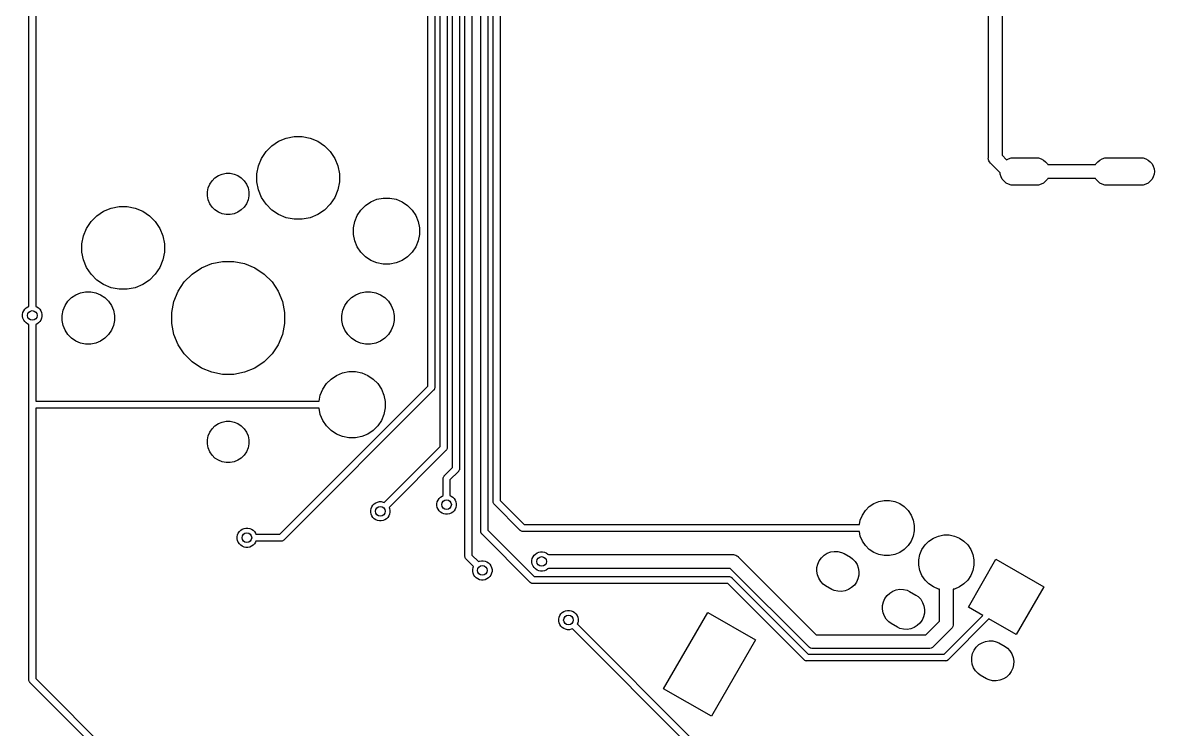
# Model space of a CAD drawing. Extents: x 70 to 347, y -163 to -55.
# Drawn here: x 306.04 to 347.12, y -139.46 to -113.82 of the extents above; entities that cross this region are included whole.
import ezdxf

# ---------------------------------------------------------------- set-up
doc = ezdxf.new("R2010")
doc.units = 0
doc.layers.add('BLACK', color=7, linetype='CONTINUOUS')

msp = doc.modelspace()

# ---------------------------------------------------------------- linework, layer by layer
at = {"layer": 'BLACK', "linetype": 'CONTINUOUS'}
for p, q in [((322.095, -133.185), (322.095, -88.036)), ((322.345, -87.9903), (322.345, -133.14)), ((322.672, -132.286), (322.672, -88.3224)), ((322.922, -88.368), (322.922, -132.241)), ((323.122, -131.204), (323.122, -88.5088)), ((323.372, -88.5544), (323.372, -131.158)), ((321.895, -89.6475), (321.895, -130.012)), ((321.645, -129.966), (321.645, -90.1853)), ((306.26, -124.12), (306.26, -108.667)), ((306.51, -108.761), (306.51, -124.12)), ((341.097, -118.725), (341.097, -108.572)), ((341.597, -108.664), (341.597, -118.633)), ((321.195, -129.203), (321.195, -109.525)), ((321.445, -109.479), (321.445, -129.248)), ((320.745, -127.018), (320.745, -110.581)), ((320.995, -110.536), (320.995, -127.064)), ((314.871, -118.5), (315.08, -118.291)), ((315.08, -118.291), (315.326, -118.127)), ((315.326, -118.127), (315.599, -118.014)), ((315.599, -118.014), (315.889, -117.956)), ((315.889, -117.956), (316.184, -117.956)), ((316.184, -117.956), (316.474, -118.014)), ((316.474, -118.014), (316.747, -118.127)), ((316.747, -118.127), (316.993, -118.291)), ((316.993, -118.291), (317.202, -118.5)), ((314.594, -119.019), (314.707, -118.746)), ((314.707, -118.746), (314.871, -118.5)), ((317.202, -118.5), (317.366, -118.746)), ((317.366, -118.746), (317.479, -119.019)), ((341.095, -118.737), (341.097, -118.725)), ((341.1, -118.786), (341.095, -118.737)), ((341.597, -118.633), (341.76, -118.796)), ((341.829, -118.759), (341.924, -118.731)), ((341.924, -118.731), (341.997, -118.723)), ((341.997, -118.723), (342.846, -118.723)), ((342.846, -118.723), (342.92, -118.731)), ((342.92, -118.731), (343.014, -118.759)), ((345.229, -118.759), (345.324, -118.731)), ((345.324, -118.731), (345.397, -118.723)), ((345.397, -118.723), (346.646, -118.723)), ((346.646, -118.723), (346.72, -118.731)), ((346.72, -118.731), (346.814, -118.759)), ((314.537, -119.308), (314.594, -119.019)), ((317.479, -119.019), (317.537, -119.308)), ((341.103, -118.796), (341.1, -118.786)), ((341.114, -118.833), (341.103, -118.796)), ((341.138, -118.876), (341.114, -118.833)), ((341.169, -118.915), (341.138, -118.876)), ((341.179, -118.922), (341.169, -118.915)), ((341.524, -119.267), (341.179, -118.922)), ((341.76, -118.796), (341.829, -118.759)), ((343.014, -118.759), (343.101, -118.806)), ((343.101, -118.806), (343.177, -118.868)), ((343.177, -118.868), (343.239, -118.944)), ((343.239, -118.944), (343.255, -118.973)), ((343.255, -118.973), (344.988, -118.973)), ((344.988, -118.973), (345.004, -118.944)), ((345.004, -118.944), (345.066, -118.868)), ((345.066, -118.868), (345.142, -118.806)), ((345.142, -118.806), (345.229, -118.759)), ((346.814, -118.759), (346.901, -118.806)), ((346.901, -118.806), (346.977, -118.868)), ((346.977, -118.868), (347.039, -118.944)), ((347.039, -118.944), (347.086, -119.031)), ((347.086, -119.031), (347.114, -119.125)), ((347.114, -119.125), (347.124, -119.223)), ((312.832, -119.681), (312.914, -119.558)), ((312.914, -119.558), (313.018, -119.454)), ((313.018, -119.454), (313.141, -119.372)), ((313.141, -119.372), (313.278, -119.315)), ((313.278, -119.315), (313.423, -119.286)), ((313.423, -119.286), (313.57, -119.286)), ((313.57, -119.286), (313.715, -119.315)), ((313.715, -119.315), (313.852, -119.372)), ((313.852, -119.372), (313.975, -119.454)), ((313.975, -119.454), (314.079, -119.558)), ((314.079, -119.558), (314.161, -119.681)), ((314.537, -119.604), (314.537, -119.308)), ((317.537, -119.308), (317.537, -119.604)), ((341.529, -119.321), (341.524, -119.267)), ((341.557, -119.416), (341.529, -119.321)), ((341.604, -119.503), (341.557, -119.416)), ((341.666, -119.579), (341.604, -119.503)), ((343.239, -119.503), (343.177, -119.579)), ((343.255, -119.473), (343.239, -119.503)), ((344.988, -119.473), (343.255, -119.473)), ((345.004, -119.503), (344.988, -119.473)), ((345.066, -119.579), (345.004, -119.503)), ((347.039, -119.503), (346.977, -119.579)), ((347.086, -119.416), (347.039, -119.503)), ((347.114, -119.321), (347.086, -119.416)), ((347.124, -119.223), (347.114, -119.321)), ((312.747, -119.962), (312.775, -119.817)), ((312.747, -120.11), (312.747, -119.962)), ((312.775, -119.817), (312.832, -119.681)), ((314.161, -119.681), (314.218, -119.817)), ((314.218, -119.817), (314.247, -119.962)), ((314.247, -119.962), (314.247, -120.11)), ((314.594, -119.894), (314.537, -119.604)), ((314.707, -120.167), (314.594, -119.894)), ((317.479, -119.894), (317.366, -120.167)), ((317.537, -119.604), (317.479, -119.894)), ((341.742, -119.641), (341.666, -119.579)), ((341.829, -119.688), (341.742, -119.641)), ((341.924, -119.716), (341.829, -119.688)), ((341.997, -119.723), (341.924, -119.716)), ((342.846, -119.723), (341.997, -119.723)), ((342.92, -119.716), (342.846, -119.723)), ((343.014, -119.688), (342.92, -119.716)), ((343.101, -119.641), (343.014, -119.688)), ((343.177, -119.579), (343.101, -119.641)), ((345.142, -119.641), (345.066, -119.579)), ((345.229, -119.688), (345.142, -119.641)), ((345.324, -119.716), (345.229, -119.688)), ((345.397, -119.723), (345.324, -119.716)), ((346.646, -119.723), (345.397, -119.723)), ((346.72, -119.716), (346.646, -119.723)), ((346.814, -119.688), (346.72, -119.716)), ((346.901, -119.641), (346.814, -119.688)), ((346.977, -119.579), (346.901, -119.641)), ((312.775, -120.255), (312.747, -120.11)), ((312.832, -120.391), (312.775, -120.255)), ((314.218, -120.255), (314.161, -120.391)), ((314.247, -120.11), (314.218, -120.255)), ((314.871, -120.412), (314.707, -120.167)), ((317.366, -120.167), (317.202, -120.412)), ((318.482, -120.454), (318.678, -120.323)), ((318.678, -120.323), (318.897, -120.232)), ((318.897, -120.232), (319.128, -120.186)), ((319.128, -120.186), (319.365, -120.186)), ((319.365, -120.186), (319.597, -120.232)), ((319.597, -120.232), (319.815, -120.323)), ((319.815, -120.323), (320.012, -120.454)), ((308.73, -120.831), (308.976, -120.667)), ((308.976, -120.667), (309.249, -120.554)), ((309.249, -120.554), (309.539, -120.496)), ((309.539, -120.496), (309.834, -120.496)), ((309.834, -120.496), (310.124, -120.554)), ((310.124, -120.554), (310.397, -120.667)), ((310.397, -120.667), (310.643, -120.831)), ((312.914, -120.514), (312.832, -120.391)), ((313.018, -120.619), (312.914, -120.514)), ((313.141, -120.701), (313.018, -120.619)), ((313.278, -120.757), (313.141, -120.701)), ((313.423, -120.786), (313.278, -120.757)), ((313.57, -120.786), (313.423, -120.786)), ((313.715, -120.757), (313.57, -120.786)), ((313.852, -120.701), (313.715, -120.757)), ((313.975, -120.619), (313.852, -120.701)), ((314.079, -120.514), (313.975, -120.619)), ((314.161, -120.391), (314.079, -120.514)), ((315.08, -120.621), (314.871, -120.412)), ((315.326, -120.785), (315.08, -120.621)), ((315.599, -120.899), (315.326, -120.785)), ((316.747, -120.785), (316.474, -120.899)), ((316.993, -120.621), (316.747, -120.785)), ((317.202, -120.412), (316.993, -120.621)), ((318.183, -120.818), (318.314, -120.621)), ((318.314, -120.621), (318.482, -120.454)), ((320.012, -120.454), (320.179, -120.621)), ((320.179, -120.621), (320.31, -120.818)), ((308.357, -121.286), (308.521, -121.04)), ((308.521, -121.04), (308.73, -120.831)), ((310.643, -120.831), (310.852, -121.04)), ((310.852, -121.04), (311.016, -121.286)), ((315.889, -120.956), (315.599, -120.899)), ((316.184, -120.956), (315.889, -120.956)), ((316.474, -120.899), (316.184, -120.956)), ((318.047, -121.268), (318.093, -121.036)), ((318.093, -121.036), (318.183, -120.818)), ((320.31, -120.818), (320.4, -121.036)), ((320.4, -121.036), (320.447, -121.268)), ((308.187, -121.848), (308.244, -121.559)), ((308.244, -121.559), (308.357, -121.286)), ((311.016, -121.286), (311.129, -121.559)), ((311.129, -121.559), (311.187, -121.848)), ((318.047, -121.504), (318.047, -121.268)), ((318.093, -121.736), (318.047, -121.504)), ((320.447, -121.504), (320.4, -121.736)), ((320.447, -121.268), (320.447, -121.504)), ((308.187, -122.144), (308.187, -121.848)), ((311.187, -121.848), (311.187, -122.144)), ((318.183, -121.955), (318.093, -121.736)), ((318.314, -122.151), (318.183, -121.955)), ((320.31, -121.955), (320.179, -122.151)), ((320.4, -121.736), (320.31, -121.955)), ((308.244, -122.434), (308.187, -122.144)), ((308.357, -122.707), (308.244, -122.434)), ((311.129, -122.434), (311.016, -122.707)), ((311.187, -122.144), (311.129, -122.434)), ((318.482, -122.318), (318.314, -122.151)), ((318.678, -122.45), (318.482, -122.318)), ((320.012, -122.318), (319.815, -122.45)), ((320.179, -122.151), (320.012, -122.318)), ((308.521, -122.952), (308.357, -122.707)), ((311.016, -122.707), (310.852, -122.952)), ((312.19, -122.944), (312.526, -122.72)), ((312.526, -122.72), (312.899, -122.565)), ((312.899, -122.565), (313.295, -122.486)), ((313.295, -122.486), (313.699, -122.486)), ((313.699, -122.486), (314.095, -122.565)), ((314.095, -122.565), (314.468, -122.72)), ((314.468, -122.72), (314.803, -122.944)), ((318.897, -122.54), (318.678, -122.45)), ((319.128, -122.586), (318.897, -122.54)), ((319.365, -122.586), (319.128, -122.586)), ((319.597, -122.54), (319.365, -122.586)), ((319.815, -122.45), (319.597, -122.54)), ((308.73, -123.161), (308.521, -122.952)), ((308.976, -123.325), (308.73, -123.161)), ((310.643, -123.161), (310.397, -123.325)), ((310.852, -122.952), (310.643, -123.161)), ((311.68, -123.565), (311.904, -123.229)), ((311.904, -123.229), (312.19, -122.944)), ((314.803, -122.944), (315.089, -123.229)), ((315.089, -123.229), (315.313, -123.565)), ((307.967, -123.694), (308.139, -123.623)), ((308.139, -123.623), (308.323, -123.586)), ((308.323, -123.586), (308.51, -123.586)), ((308.51, -123.586), (308.694, -123.623)), ((308.694, -123.623), (308.867, -123.694)), ((309.249, -123.439), (308.976, -123.325)), ((309.539, -123.496), (309.249, -123.439)), ((309.834, -123.496), (309.539, -123.496)), ((310.124, -123.439), (309.834, -123.496)), ((310.397, -123.325), (310.124, -123.439)), ((311.525, -123.938), (311.68, -123.565)), ((315.313, -123.565), (315.468, -123.938)), ((318.127, -123.694), (318.299, -123.623)), ((318.299, -123.623), (318.483, -123.586)), ((318.483, -123.586), (318.67, -123.586)), ((318.67, -123.586), (318.854, -123.623)), ((318.854, -123.623), (319.027, -123.694)), ((307.503, -124.259), (307.575, -124.086)), ((307.575, -124.086), (307.679, -123.931)), ((307.679, -123.931), (307.811, -123.798)), ((307.811, -123.798), (307.967, -123.694)), ((308.867, -123.694), (309.022, -123.798)), ((309.022, -123.798), (309.155, -123.931)), ((309.155, -123.931), (309.258, -124.086)), ((309.258, -124.086), (309.33, -124.259)), ((311.447, -124.334), (311.525, -123.938)), ((315.468, -123.938), (315.547, -124.334)), ((317.663, -124.259), (317.735, -124.086)), ((317.735, -124.086), (317.839, -123.931)), ((317.839, -123.931), (317.971, -123.798)), ((317.971, -123.798), (318.127, -123.694)), ((319.027, -123.694), (319.182, -123.798)), ((319.182, -123.798), (319.315, -123.931)), ((319.315, -123.931), (319.418, -124.086)), ((319.418, -124.086), (319.49, -124.259)), ((306.035, -124.413), (306.048, -124.345)), ((306.035, -124.482), (306.035, -124.413)), ((306.048, -124.549), (306.035, -124.482)), ((306.048, -124.345), (306.074, -124.282)), ((306.074, -124.282), (306.113, -124.224)), ((306.113, -124.224), (306.161, -124.175)), ((306.161, -124.175), (306.219, -124.137)), ((306.219, -124.137), (306.26, -124.12)), ((306.51, -124.12), (306.55, -124.137)), ((306.55, -124.137), (306.608, -124.175)), ((306.608, -124.175), (306.656, -124.224)), ((306.656, -124.224), (306.695, -124.282)), ((306.695, -124.282), (306.721, -124.345)), ((306.721, -124.345), (306.735, -124.413)), ((306.735, -124.482), (306.721, -124.549)), ((306.735, -124.413), (306.735, -124.482)), ((307.467, -124.443), (307.503, -124.259)), ((307.467, -124.63), (307.467, -124.443)), ((309.33, -124.259), (309.367, -124.443)), ((309.367, -124.443), (309.367, -124.63)), ((311.447, -124.738), (311.447, -124.334)), ((315.547, -124.334), (315.547, -124.738)), ((317.627, -124.443), (317.663, -124.259)), ((317.627, -124.63), (317.627, -124.443)), ((319.49, -124.259), (319.527, -124.443)), ((319.527, -124.443), (319.527, -124.63)), ((306.074, -124.613), (306.048, -124.549)), ((306.113, -124.67), (306.074, -124.613)), ((306.161, -124.719), (306.113, -124.67)), ((306.219, -124.757), (306.161, -124.719)), ((306.26, -124.774), (306.219, -124.757)), ((306.26, -127.675), (306.26, -124.774)), ((306.55, -124.757), (306.51, -124.774)), ((306.51, -124.774), (306.51, -127.561)), ((306.608, -124.719), (306.55, -124.757)), ((306.656, -124.67), (306.608, -124.719)), ((306.695, -124.613), (306.656, -124.67)), ((306.721, -124.549), (306.695, -124.613)), ((307.503, -124.813), (307.467, -124.63)), ((307.575, -124.986), (307.503, -124.813)), ((309.33, -124.813), (309.258, -124.986)), ((309.367, -124.63), (309.33, -124.813)), ((311.525, -125.134), (311.447, -124.738)), ((315.547, -124.738), (315.468, -125.134)), ((317.663, -124.813), (317.627, -124.63)), ((317.735, -124.986), (317.663, -124.813)), ((319.49, -124.813), (319.418, -124.986)), ((319.527, -124.63), (319.49, -124.813)), ((307.679, -125.142), (307.575, -124.986)), ((307.811, -125.274), (307.679, -125.142)), ((307.967, -125.378), (307.811, -125.274)), ((309.022, -125.274), (308.867, -125.378)), ((309.155, -125.142), (309.022, -125.274)), ((309.258, -124.986), (309.155, -125.142)), ((311.68, -125.507), (311.525, -125.134)), ((315.468, -125.134), (315.313, -125.507)), ((317.839, -125.142), (317.735, -124.986)), ((317.971, -125.274), (317.839, -125.142)), ((318.127, -125.378), (317.971, -125.274)), ((319.182, -125.274), (319.027, -125.378)), ((319.315, -125.142), (319.182, -125.274)), ((319.418, -124.986), (319.315, -125.142)), ((308.139, -125.45), (307.967, -125.378)), ((308.323, -125.486), (308.139, -125.45)), ((308.51, -125.486), (308.323, -125.486)), ((308.694, -125.45), (308.51, -125.486)), ((308.867, -125.378), (308.694, -125.45)), ((311.904, -125.843), (311.68, -125.507)), ((315.313, -125.507), (315.089, -125.843)), ((318.299, -125.45), (318.127, -125.378)), ((318.483, -125.486), (318.299, -125.45)), ((318.67, -125.486), (318.483, -125.486)), ((318.854, -125.45), (318.67, -125.486)), ((319.027, -125.378), (318.854, -125.45)), ((312.19, -126.129), (311.904, -125.843)), ((312.526, -126.353), (312.19, -126.129)), ((314.803, -126.129), (314.468, -126.353)), ((315.089, -125.843), (314.803, -126.129)), ((312.899, -126.507), (312.526, -126.353)), ((313.295, -126.586), (312.899, -126.507)), ((314.095, -126.507), (313.699, -126.586)), ((314.468, -126.353), (314.095, -126.507)), ((317.428, -126.623), (317.647, -126.532)), ((317.647, -126.532), (317.878, -126.486)), ((317.878, -126.486), (318.115, -126.486)), ((318.115, -126.486), (318.347, -126.532)), ((318.347, -126.532), (318.565, -126.623)), ((313.699, -126.586), (313.295, -126.586)), ((316.933, -127.118), (317.064, -126.921)), ((317.064, -126.921), (317.232, -126.754)), ((317.232, -126.754), (317.428, -126.623)), ((318.565, -126.623), (318.762, -126.754)), ((318.762, -126.754), (318.929, -126.921)), ((318.929, -126.921), (319.06, -127.118)), ((315.377, -132.386), (320.745, -127.018)), ((320.954, -127.163), (315.521, -132.595)), ((316.798, -127.561), (316.843, -127.336)), ((316.843, -127.336), (316.933, -127.118)), ((319.06, -127.118), (319.15, -127.336)), ((319.15, -127.336), (319.197, -127.568)), ((320.958, -127.159), (320.954, -127.163)), ((320.962, -127.154), (320.958, -127.159)), ((320.974, -127.14), (320.962, -127.154)), ((320.962, -127.154), (320.962, -127.154)), ((320.981, -127.127), (320.974, -127.14)), ((320.986, -127.118), (320.981, -127.127)), ((320.993, -127.095), (320.986, -127.118)), ((320.995, -127.076), (320.993, -127.095)), ((320.995, -127.064), (320.995, -127.07)), ((320.995, -127.07), (320.995, -127.076)), ((320.995, -127.076), (320.995, -127.076)), ((306.259, -127.681), (306.26, -127.675)), ((306.26, -127.687), (306.259, -127.681)), ((306.26, -127.675), (306.26, -127.675)), ((306.26, -127.675), (306.26, -127.675)), ((306.26, -137.665), (306.26, -127.687)), ((306.51, -127.561), (316.798, -127.561)), ((319.197, -127.568), (319.197, -127.804)), ((316.798, -127.811), (306.51, -127.811)), ((306.51, -127.811), (306.51, -137.619)), ((316.843, -128.036), (316.798, -127.811)), ((316.933, -128.255), (316.843, -128.036)), ((319.15, -128.036), (319.06, -128.255)), ((319.197, -127.804), (319.15, -128.036)), ((312.832, -128.681), (312.914, -128.558)), ((312.914, -128.558), (313.018, -128.454)), ((313.018, -128.454), (313.141, -128.372)), ((313.141, -128.372), (313.278, -128.315)), ((313.278, -128.315), (313.423, -128.286)), ((313.423, -128.286), (313.57, -128.286)), ((313.57, -128.286), (313.715, -128.315)), ((313.715, -128.315), (313.852, -128.372)), ((313.852, -128.372), (313.975, -128.454)), ((313.975, -128.454), (314.079, -128.558)), ((314.079, -128.558), (314.161, -128.681)), ((317.064, -128.451), (316.933, -128.255)), ((317.232, -128.618), (317.064, -128.451)), ((318.929, -128.451), (318.762, -128.618)), ((319.06, -128.255), (318.929, -128.451)), ((312.747, -128.962), (312.775, -128.817)), ((312.747, -129.11), (312.747, -128.962)), ((312.775, -128.817), (312.832, -128.681)), ((314.161, -128.681), (314.218, -128.817)), ((314.218, -128.817), (314.247, -128.962)), ((314.247, -128.962), (314.247, -129.11)), ((317.428, -128.75), (317.232, -128.618)), ((317.647, -128.84), (317.428, -128.75)), ((317.878, -128.886), (317.647, -128.84)), ((318.115, -128.886), (317.878, -128.886)), ((318.347, -128.84), (318.115, -128.886)), ((318.565, -128.75), (318.347, -128.84)), ((318.762, -128.618), (318.565, -128.75)), ((312.775, -129.255), (312.747, -129.11)), ((312.832, -129.391), (312.775, -129.255)), ((312.914, -129.514), (312.832, -129.391)), ((314.161, -129.391), (314.079, -129.514)), ((314.218, -129.255), (314.161, -129.391)), ((314.247, -129.11), (314.218, -129.255)), ((319.164, -131.233), (321.195, -129.203)), ((321.404, -129.347), (319.341, -131.409)), ((321.408, -129.343), (321.404, -129.347)), ((321.412, -129.338), (321.408, -129.343)), ((321.424, -129.324), (321.412, -129.338)), ((321.412, -129.338), (321.412, -129.338)), ((321.428, -129.317), (321.424, -129.324)), ((321.436, -129.302), (321.428, -129.317)), ((321.443, -129.279), (321.436, -129.302)), ((321.445, -129.261), (321.443, -129.279)), ((321.445, -129.248), (321.445, -129.254)), ((321.445, -129.254), (321.445, -129.26)), ((321.445, -129.26), (321.445, -129.261)), ((313.018, -129.619), (312.914, -129.514)), ((313.141, -129.701), (313.018, -129.619)), ((313.278, -129.757), (313.141, -129.701)), ((313.423, -129.786), (313.278, -129.757)), ((313.57, -129.786), (313.423, -129.786)), ((313.715, -129.757), (313.57, -129.786)), ((313.852, -129.701), (313.715, -129.757)), ((313.975, -129.619), (313.852, -129.701)), ((314.079, -129.514), (313.975, -129.619)), ((321.342, -130.268), (321.645, -129.966)), ((321.854, -130.111), (321.551, -130.413)), ((321.858, -130.107), (321.854, -130.111)), ((321.862, -130.102), (321.858, -130.107)), ((321.874, -130.088), (321.862, -130.102)), ((321.886, -130.066), (321.874, -130.088)), ((321.888, -130.059), (321.886, -130.066)), ((321.893, -130.043), (321.888, -130.059)), ((321.895, -130.024), (321.893, -130.043)), ((321.895, -130.012), (321.895, -130.018)), ((321.895, -130.018), (321.895, -130.024)), ((321.895, -130.024), (321.895, -130.024)), ((321.301, -130.361), (321.303, -130.337)), ((321.301, -130.367), (321.301, -130.361)), ((321.301, -130.984), (321.301, -130.367)), ((321.303, -130.337), (321.31, -130.313)), ((321.31, -130.313), (321.322, -130.291)), ((321.322, -130.291), (321.334, -130.277)), ((321.334, -130.277), (321.338, -130.272)), ((321.334, -130.277), (321.334, -130.277)), ((321.338, -130.272), (321.342, -130.268)), ((321.551, -130.413), (321.551, -130.984)), ((321.155, -131.088), (321.203, -131.039)), ((321.203, -131.039), (321.261, -131.001)), ((321.261, -131.001), (321.301, -130.984)), ((321.551, -130.984), (321.592, -131.001)), ((321.592, -131.001), (321.65, -131.039)), ((321.65, -131.039), (321.698, -131.088)), ((318.672, -131.518), (318.685, -131.45)), ((318.685, -131.45), (318.711, -131.387)), ((318.711, -131.387), (318.75, -131.329)), ((318.75, -131.329), (318.798, -131.28)), ((318.798, -131.28), (318.856, -131.242)), ((318.856, -131.242), (318.92, -131.216)), ((318.92, -131.216), (318.987, -131.202)), ((318.987, -131.202), (319.056, -131.202)), ((319.056, -131.202), (319.124, -131.216)), ((319.124, -131.216), (319.164, -131.233)), ((319.341, -131.409), (319.358, -131.45)), ((319.358, -131.45), (319.372, -131.518)), ((321.076, -131.277), (321.09, -131.209)), ((321.076, -131.346), (321.076, -131.277)), ((321.09, -131.413), (321.076, -131.346)), ((321.09, -131.209), (321.116, -131.145)), ((321.116, -131.477), (321.09, -131.413)), ((321.116, -131.145), (321.155, -131.088)), ((321.155, -131.534), (321.116, -131.477)), ((321.698, -131.088), (321.737, -131.145)), ((321.737, -131.477), (321.698, -131.534)), ((321.737, -131.145), (321.763, -131.209)), ((321.763, -131.413), (321.737, -131.477)), ((321.763, -131.209), (321.776, -131.277)), ((321.776, -131.346), (321.763, -131.413)), ((321.776, -131.277), (321.776, -131.346)), ((323.121, -131.21), (323.122, -131.204)), ((323.123, -131.235), (323.121, -131.21)), ((323.131, -131.258), (323.123, -131.235)), ((323.142, -131.28), (323.131, -131.258)), ((323.154, -131.294), (323.142, -131.28)), ((323.158, -131.299), (323.154, -131.294)), ((323.163, -131.303), (323.158, -131.299)), ((324.104, -132.245), (323.163, -131.303)), ((323.372, -131.158), (324.249, -132.035)), ((336.632, -131.523), (336.771, -131.384)), ((336.771, -131.384), (336.935, -131.274)), ((336.935, -131.274), (337.117, -131.199)), ((337.117, -131.199), (337.31, -131.16)), ((337.31, -131.16), (337.507, -131.16)), ((337.507, -131.16), (337.7, -131.199)), ((337.7, -131.199), (337.882, -131.274)), ((337.882, -131.274), (338.046, -131.384)), ((338.046, -131.384), (338.185, -131.523)), ((318.672, -131.587), (318.672, -131.518)), ((318.685, -131.654), (318.672, -131.587)), ((318.711, -131.718), (318.685, -131.654)), ((318.75, -131.775), (318.711, -131.718)), ((318.798, -131.824), (318.75, -131.775)), ((318.856, -131.862), (318.798, -131.824)), ((318.92, -131.889), (318.856, -131.862)), ((318.987, -131.902), (318.92, -131.889)), ((319.124, -131.889), (319.056, -131.902)), ((319.187, -131.862), (319.124, -131.889)), ((319.245, -131.824), (319.187, -131.862)), ((319.293, -131.775), (319.245, -131.824)), ((319.332, -131.718), (319.293, -131.775)), ((319.358, -131.654), (319.332, -131.718)), ((319.372, -131.587), (319.358, -131.654)), ((319.372, -131.518), (319.372, -131.587)), ((321.203, -131.583), (321.155, -131.534)), ((321.261, -131.621), (321.203, -131.583)), ((321.324, -131.648), (321.261, -131.621)), ((321.392, -131.661), (321.324, -131.648)), ((321.461, -131.661), (321.392, -131.661)), ((321.528, -131.648), (321.461, -131.661)), ((321.592, -131.621), (321.528, -131.648)), ((321.65, -131.583), (321.592, -131.621)), ((321.698, -131.534), (321.65, -131.583)), ((336.414, -132.035), (336.447, -131.869)), ((336.447, -131.869), (336.522, -131.687)), ((336.522, -131.687), (336.632, -131.523)), ((338.185, -131.523), (338.295, -131.687)), ((338.295, -131.687), (338.37, -131.869)), ((338.37, -131.869), (338.409, -132.062)), ((313.866, -132.345), (313.905, -132.288)), ((313.905, -132.288), (313.953, -132.239)), ((313.953, -132.239), (314.011, -132.201)), ((314.011, -132.201), (314.074, -132.175)), ((314.074, -132.175), (314.142, -132.161)), ((314.142, -132.161), (314.211, -132.161)), ((314.211, -132.161), (314.278, -132.175)), ((314.278, -132.175), (314.342, -132.201)), ((314.342, -132.201), (314.4, -132.239)), ((314.4, -132.239), (314.448, -132.288)), ((314.448, -132.288), (314.487, -132.345)), ((319.056, -131.902), (318.987, -131.902)), ((322.671, -132.292), (322.672, -132.286)), ((322.672, -132.299), (322.671, -132.292)), ((322.673, -132.317), (322.672, -132.299)), ((322.672, -132.299), (322.672, -132.299)), ((322.922, -132.241), (324.604, -133.923)), ((324.108, -132.249), (324.104, -132.245)), ((324.113, -132.253), (324.108, -132.249)), ((324.12, -132.259), (324.113, -132.253)), ((324.113, -132.253), (324.113, -132.253)), ((324.127, -132.265), (324.12, -132.259)), ((324.149, -132.276), (324.127, -132.265)), ((324.172, -132.284), (324.149, -132.276)), ((324.191, -132.285), (324.172, -132.284)), ((324.197, -132.286), (324.191, -132.285)), ((324.191, -132.285), (324.191, -132.285)), ((324.203, -132.285), (324.197, -132.286)), ((336.414, -132.285), (324.203, -132.285)), ((324.249, -132.035), (336.414, -132.035)), ((336.447, -132.452), (336.414, -132.285)), ((338.409, -132.259), (338.37, -132.452)), ((338.409, -132.062), (338.409, -132.259)), ((313.826, -132.477), (313.84, -132.409)), ((313.826, -132.546), (313.826, -132.477)), ((313.84, -132.613), (313.826, -132.546)), ((313.84, -132.409), (313.866, -132.345)), ((313.866, -132.677), (313.84, -132.613)), ((313.905, -132.734), (313.866, -132.677)), ((314.487, -132.677), (314.448, -132.734)), ((314.487, -132.345), (314.503, -132.386)), ((314.503, -132.636), (314.487, -132.677)), ((314.503, -132.386), (315.377, -132.386)), ((315.422, -132.636), (314.503, -132.636)), ((315.429, -132.637), (315.422, -132.636)), ((315.435, -132.636), (315.429, -132.637)), ((315.453, -132.634), (315.435, -132.636)), ((315.435, -132.636), (315.435, -132.636)), ((315.477, -132.627), (315.453, -132.634)), ((315.498, -132.616), (315.477, -132.627)), ((315.517, -132.6), (315.498, -132.616)), ((315.521, -132.595), (315.517, -132.6)), ((322.679, -132.335), (322.673, -132.317)), ((322.681, -132.34), (322.679, -132.335)), ((322.692, -132.362), (322.681, -132.34)), ((322.704, -132.376), (322.692, -132.362)), ((322.708, -132.381), (322.704, -132.376)), ((322.713, -132.385), (322.708, -132.381)), ((324.46, -134.133), (322.713, -132.385)), ((336.522, -132.634), (336.447, -132.452)), ((336.632, -132.798), (336.522, -132.634)), ((338.295, -132.634), (338.185, -132.798)), ((338.37, -132.452), (338.295, -132.634)), ((338.797, -132.773), (338.936, -132.634)), ((338.936, -132.634), (339.1, -132.524)), ((339.1, -132.524), (339.282, -132.449)), ((339.282, -132.449), (339.475, -132.41)), ((339.475, -132.41), (339.672, -132.41)), ((339.672, -132.41), (339.865, -132.449)), ((339.865, -132.449), (340.047, -132.524)), ((340.047, -132.524), (340.211, -132.634)), ((340.211, -132.634), (340.35, -132.773)), ((313.953, -132.783), (313.905, -132.734)), ((314.011, -132.821), (313.953, -132.783)), ((314.074, -132.848), (314.011, -132.821)), ((314.142, -132.861), (314.074, -132.848)), ((314.211, -132.861), (314.142, -132.861)), ((314.278, -132.848), (314.211, -132.861)), ((314.342, -132.821), (314.278, -132.848)), ((314.4, -132.783), (314.342, -132.821)), ((314.448, -132.734), (314.4, -132.783)), ((324.605, -133.15), (324.653, -133.102)), ((324.653, -133.102), (324.711, -133.063)), ((324.711, -133.063), (324.775, -133.037)), ((324.775, -133.037), (324.842, -133.023)), ((324.842, -133.023), (324.911, -133.023)), ((324.911, -133.023), (324.979, -133.037)), ((324.979, -133.037), (325.042, -133.063)), ((325.042, -133.063), (325.1, -133.102)), ((325.1, -133.102), (325.122, -133.123)), ((325.122, -133.123), (331.818, -133.123)), ((331.818, -133.123), (331.83, -133.122)), ((331.83, -133.122), (331.843, -133.123)), ((331.843, -133.123), (331.879, -133.127)), ((331.879, -133.127), (331.927, -133.141)), ((335.135, -133.146), (335.248, -133.076)), ((335.248, -133.076), (335.372, -133.029)), ((335.372, -133.029), (335.503, -133.007)), ((335.503, -133.007), (335.636, -133.012)), ((335.636, -133.012), (335.766, -133.042)), ((335.766, -133.042), (335.856, -133.083)), ((335.856, -133.083), (336.087, -133.216)), ((336.771, -132.937), (336.632, -132.798)), ((336.935, -133.047), (336.771, -132.937)), ((337.117, -133.122), (336.935, -133.047)), ((337.31, -133.16), (337.117, -133.122)), ((337.7, -133.122), (337.507, -133.16)), ((337.882, -133.047), (337.7, -133.122)), ((338.046, -132.937), (337.882, -133.047)), ((338.185, -132.798), (338.046, -132.937)), ((338.574, -133.312), (338.612, -133.119)), ((338.612, -133.119), (338.687, -132.937)), ((338.687, -132.937), (338.797, -132.773)), ((340.35, -132.773), (340.46, -132.937)), ((340.46, -132.937), (340.535, -133.119)), ((340.535, -133.119), (340.574, -133.312)), ((322.094, -133.191), (322.095, -133.185)), ((322.095, -133.198), (322.094, -133.191)), ((322.096, -133.216), (322.095, -133.198)), ((322.095, -133.198), (322.095, -133.198)), ((322.104, -133.239), (322.096, -133.216)), ((322.115, -133.261), (322.104, -133.239)), ((322.131, -133.28), (322.115, -133.261)), ((322.136, -133.284), (322.131, -133.28)), ((322.407, -133.555), (322.136, -133.284)), ((322.345, -133.14), (322.584, -133.379)), ((322.584, -133.379), (322.624, -133.362)), ((322.624, -133.362), (322.692, -133.348)), ((322.692, -133.348), (322.761, -133.348)), ((322.761, -133.348), (322.828, -133.362)), ((322.828, -133.362), (322.892, -133.388)), ((322.892, -133.388), (322.95, -133.426)), ((322.95, -133.426), (322.998, -133.475)), ((322.998, -133.475), (323.037, -133.532)), ((323.037, -133.532), (323.063, -133.596)), ((324.527, -133.339), (324.54, -133.271)), ((324.527, -133.408), (324.527, -133.339)), ((324.54, -133.476), (324.527, -133.408)), ((324.54, -133.271), (324.566, -133.208)), ((324.566, -133.539), (324.54, -133.476)), ((324.566, -133.208), (324.605, -133.15)), ((324.605, -133.597), (324.566, -133.539)), ((331.927, -133.141), (331.97, -133.165)), ((331.97, -133.165), (332.008, -133.196)), ((332.008, -133.196), (332.016, -133.205)), ((332.016, -133.205), (334.845, -136.034)), ((334.875, -133.595), (334.905, -133.466)), ((334.905, -133.466), (334.96, -133.345)), ((334.96, -133.345), (335.038, -133.237)), ((335.038, -133.237), (335.135, -133.146)), ((336.087, -133.216), (336.168, -133.274)), ((336.168, -133.274), (336.259, -133.371)), ((336.259, -133.371), (336.329, -133.484)), ((336.329, -133.484), (336.376, -133.608)), ((337.507, -133.16), (337.31, -133.16)), ((338.574, -133.509), (338.574, -133.312)), ((338.612, -133.702), (338.574, -133.509)), ((340.373, -135.026), (341.373, -133.294)), ((340.574, -133.509), (340.535, -133.702)), ((340.574, -133.312), (340.574, -133.509)), ((341.373, -133.294), (343.105, -134.294)), ((322.376, -133.664), (322.39, -133.596)), ((322.376, -133.733), (322.376, -133.664)), ((322.39, -133.8), (322.376, -133.733)), ((322.39, -133.596), (322.407, -133.555)), ((322.416, -133.864), (322.39, -133.8)), ((322.455, -133.921), (322.416, -133.864)), ((322.503, -133.97), (322.455, -133.921)), ((322.998, -133.921), (322.95, -133.97)), ((323.037, -133.864), (322.998, -133.921)), ((323.063, -133.8), (323.037, -133.864)), ((323.063, -133.596), (323.076, -133.664)), ((323.076, -133.733), (323.063, -133.8)), ((323.076, -133.664), (323.076, -133.733)), ((324.604, -133.923), (331.686, -133.923)), ((324.653, -133.645), (324.605, -133.597)), ((324.711, -133.684), (324.653, -133.645)), ((324.775, -133.71), (324.711, -133.684)), ((324.842, -133.723), (324.775, -133.71)), ((324.911, -133.723), (324.842, -133.723)), ((324.979, -133.71), (324.911, -133.723)), ((325.042, -133.684), (324.979, -133.71)), ((325.1, -133.645), (325.042, -133.684)), ((325.122, -133.623), (325.1, -133.645)), ((331.727, -133.623), (325.122, -133.623)), ((331.686, -133.923), (331.692, -133.923)), ((331.692, -133.923), (331.698, -133.923)), ((331.698, -133.923), (331.698, -133.923)), ((331.698, -133.923), (331.717, -133.925)), ((331.717, -133.925), (331.74, -133.932)), ((334.556, -136.452), (331.727, -133.623)), ((331.74, -133.932), (331.762, -133.944)), ((331.762, -133.944), (331.781, -133.96)), ((334.871, -133.728), (334.875, -133.595)), ((334.892, -133.86), (334.871, -133.728)), ((334.939, -133.984), (334.892, -133.86)), ((336.393, -133.873), (336.363, -134.002)), ((336.376, -133.608), (336.398, -133.74)), ((336.398, -133.74), (336.393, -133.873)), ((338.687, -133.884), (338.612, -133.702)), ((338.797, -134.048), (338.687, -133.884)), ((340.46, -133.884), (340.35, -134.048)), ((340.535, -133.702), (340.46, -133.884)), ((322.561, -134.008), (322.503, -133.97)), ((322.624, -134.035), (322.561, -134.008)), ((322.692, -134.048), (322.624, -134.035)), ((322.761, -134.048), (322.692, -134.048)), ((322.828, -134.035), (322.761, -134.048)), ((322.892, -134.008), (322.828, -134.035)), ((322.95, -133.97), (322.892, -134.008)), ((324.464, -134.137), (324.46, -134.133)), ((324.469, -134.141), (324.464, -134.137)), ((324.483, -134.153), (324.469, -134.141)), ((324.495, -134.159), (324.483, -134.153)), ((324.505, -134.164), (324.495, -134.159)), ((324.528, -134.172), (324.505, -134.164)), ((324.546, -134.173), (324.528, -134.172)), ((324.553, -134.174), (324.546, -134.173)), ((324.546, -134.173), (324.546, -134.173)), ((324.559, -134.173), (324.553, -134.174)), ((331.64, -134.173), (324.559, -134.173)), ((334.41, -136.943), (331.64, -134.173)), ((331.781, -133.96), (331.785, -133.964)), ((331.785, -133.964), (334.555, -136.734)), ((335.009, -134.097), (334.939, -133.984)), ((335.1, -134.194), (335.009, -134.097)), ((335.181, -134.252), (335.1, -134.194)), ((335.412, -134.385), (335.181, -134.252)), ((336.134, -134.322), (336.021, -134.392)), ((336.231, -134.231), (336.134, -134.322)), ((336.308, -134.123), (336.231, -134.231)), ((336.363, -134.002), (336.308, -134.123)), ((338.936, -134.187), (338.797, -134.048)), ((339.1, -134.297), (338.936, -134.187)), ((339.282, -134.372), (339.1, -134.297)), ((340.047, -134.297), (339.865, -134.372)), ((340.211, -134.187), (340.047, -134.297)), ((340.35, -134.048), (340.211, -134.187)), ((343.105, -134.294), (342.105, -136.026)), ((335.503, -134.426), (335.412, -134.385)), ((335.632, -134.456), (335.503, -134.426)), ((335.765, -134.461), (335.632, -134.456)), ((335.896, -134.439), (335.765, -134.461)), ((336.021, -134.392), (335.896, -134.439)), ((337.287, -134.841), (337.342, -134.72)), ((337.342, -134.72), (337.419, -134.612)), ((337.419, -134.612), (337.516, -134.521)), ((337.516, -134.521), (337.629, -134.451)), ((337.629, -134.451), (337.754, -134.404)), ((337.754, -134.404), (337.885, -134.382)), ((337.885, -134.382), (338.018, -134.387)), ((338.018, -134.387), (338.147, -134.417)), ((338.147, -134.417), (338.238, -134.458)), ((338.238, -134.458), (338.468, -134.591)), ((338.468, -134.591), (338.549, -134.649)), ((338.549, -134.649), (338.64, -134.746)), ((338.64, -134.746), (338.711, -134.859)), ((339.324, -134.38), (339.282, -134.372)), ((339.324, -135.534), (339.324, -134.38)), ((339.865, -134.372), (339.824, -134.38)), ((339.824, -134.38), (339.824, -135.625)), ((325.686, -135.188), (325.75, -135.162)), ((325.75, -135.162), (325.817, -135.148)), ((325.817, -135.148), (325.886, -135.148)), ((325.886, -135.148), (325.954, -135.162)), ((325.954, -135.162), (326.017, -135.188)), ((337.252, -135.103), (337.257, -134.97)), ((337.274, -135.235), (337.252, -135.103)), ((337.257, -134.97), (337.287, -134.841)), ((338.711, -134.859), (338.757, -134.983)), ((338.757, -134.983), (338.779, -135.115)), ((338.779, -135.115), (338.775, -135.248)), ((340.895, -135.328), (340.373, -135.026)), ((325.502, -135.464), (325.515, -135.396)), ((325.502, -135.533), (325.502, -135.464)), ((325.515, -135.601), (325.502, -135.533)), ((325.515, -135.396), (325.541, -135.333)), ((325.541, -135.333), (325.58, -135.275)), ((325.58, -135.275), (325.628, -135.227)), ((325.628, -135.227), (325.686, -135.188)), ((326.017, -135.188), (326.075, -135.227)), ((326.075, -135.227), (326.123, -135.275)), ((326.123, -135.275), (326.162, -135.333)), ((326.162, -135.333), (326.188, -135.396)), ((326.188, -135.396), (326.202, -135.464)), ((326.202, -135.533), (326.188, -135.601)), ((326.202, -135.464), (326.202, -135.533)), ((329.308, -137.991), (330.908, -135.22)), ((330.908, -135.22), (332.64, -136.22)), ((337.321, -135.359), (337.274, -135.235)), ((337.391, -135.472), (337.321, -135.359)), ((337.482, -135.569), (337.391, -135.472)), ((337.563, -135.627), (337.482, -135.569)), ((338.69, -135.498), (338.612, -135.606)), ((338.745, -135.377), (338.69, -135.498)), ((338.775, -135.248), (338.745, -135.377)), ((338.823, -136.034), (339.324, -135.534)), ((339.488, -136.734), (340.895, -135.328)), ((341.119, -135.457), (339.633, -136.943)), ((342.105, -136.026), (341.119, -135.457)), ((325.541, -135.664), (325.515, -135.601)), ((325.58, -135.722), (325.541, -135.664)), ((325.628, -135.77), (325.58, -135.722)), ((325.686, -135.809), (325.628, -135.77)), ((325.75, -135.835), (325.686, -135.809)), ((325.817, -135.848), (325.75, -135.835)), ((325.886, -135.848), (325.817, -135.848)), ((325.954, -135.835), (325.886, -135.848)), ((325.994, -135.818), (325.954, -135.835)), ((330.259, -140.083), (325.994, -135.818)), ((326.188, -135.601), (326.171, -135.641)), ((326.171, -135.641), (330.468, -139.938)), ((337.793, -135.76), (337.563, -135.627)), ((337.884, -135.801), (337.793, -135.76)), ((338.014, -135.831), (337.884, -135.801)), ((338.147, -135.836), (338.014, -135.831)), ((338.278, -135.814), (338.147, -135.836)), ((338.402, -135.767), (338.278, -135.814)), ((338.515, -135.697), (338.402, -135.767)), ((338.612, -135.606), (338.515, -135.697)), ((339.742, -135.823), (339.112, -136.452)), ((339.751, -135.815), (339.742, -135.823)), ((339.783, -135.777), (339.751, -135.815)), ((339.806, -135.733), (339.783, -135.777)), ((339.82, -135.686), (339.806, -135.733)), ((339.824, -135.65), (339.82, -135.686)), ((339.824, -135.625), (339.825, -135.637)), ((339.825, -135.637), (339.824, -135.65)), ((332.64, -136.22), (331.04, -138.991)), ((334.845, -136.034), (338.823, -136.034)), ((340.658, -136.482), (340.755, -136.391)), ((340.755, -136.391), (340.868, -136.321)), ((340.868, -136.321), (340.992, -136.274)), ((340.992, -136.274), (341.124, -136.252)), ((341.124, -136.252), (341.257, -136.257)), ((341.257, -136.257), (341.386, -136.287)), ((341.386, -136.287), (341.477, -136.328)), ((341.477, -136.328), (341.707, -136.461)), ((334.555, -136.734), (339.488, -136.734)), ((334.563, -136.462), (334.556, -136.452)), ((334.601, -136.493), (334.563, -136.462)), ((334.645, -136.516), (334.601, -136.493)), ((334.692, -136.53), (334.645, -136.516)), ((334.729, -136.534), (334.692, -136.53)), ((334.741, -136.535), (334.729, -136.534)), ((334.729, -136.534), (334.729, -136.534)), ((334.753, -136.534), (334.741, -136.535)), ((338.915, -136.534), (334.753, -136.534)), ((338.927, -136.535), (338.915, -136.534)), ((338.976, -136.53), (338.927, -136.535)), ((339.023, -136.516), (338.976, -136.53)), ((338.976, -136.53), (338.976, -136.53)), ((339.067, -136.493), (339.023, -136.516)), ((339.105, -136.462), (339.067, -136.493)), ((339.112, -136.452), (339.105, -136.462)), ((340.496, -136.84), (340.526, -136.711)), ((340.526, -136.711), (340.581, -136.59)), ((340.581, -136.59), (340.658, -136.482)), ((341.707, -136.461), (341.788, -136.519)), ((341.788, -136.519), (341.879, -136.616)), ((341.879, -136.616), (341.95, -136.729)), ((341.95, -136.729), (341.996, -136.853)), ((334.414, -136.948), (334.41, -136.943)), ((334.419, -136.952), (334.414, -136.948)), ((334.433, -136.963), (334.419, -136.952)), ((334.452, -136.973), (334.433, -136.963)), ((334.455, -136.975), (334.452, -136.973)), ((334.478, -136.982), (334.455, -136.975)), ((334.497, -136.984), (334.478, -136.982)), ((334.503, -136.985), (334.497, -136.984)), ((334.497, -136.984), (334.497, -136.984)), ((334.509, -136.984), (334.503, -136.985)), ((339.534, -136.984), (334.509, -136.984)), ((339.54, -136.985), (339.534, -136.984)), ((339.546, -136.984), (339.54, -136.985)), ((339.565, -136.982), (339.546, -136.984)), ((339.546, -136.984), (339.546, -136.984)), ((339.588, -136.975), (339.565, -136.982)), ((339.61, -136.963), (339.588, -136.975)), ((339.629, -136.948), (339.61, -136.963)), ((339.633, -136.943), (339.629, -136.948)), ((340.491, -136.973), (340.496, -136.84)), ((340.513, -137.105), (340.491, -136.973)), ((340.56, -137.229), (340.513, -137.105)), ((340.63, -137.342), (340.56, -137.229)), ((342.014, -137.118), (341.983, -137.247)), ((341.996, -136.853), (342.018, -136.985)), ((342.018, -136.985), (342.014, -137.118)), ((306.51, -137.619), (317.137, -148.246)), ((340.721, -137.439), (340.63, -137.342)), ((340.802, -137.497), (340.721, -137.439)), ((341.032, -137.63), (340.802, -137.497)), ((341.123, -137.671), (341.032, -137.63)), ((341.641, -137.637), (341.517, -137.684)), ((341.754, -137.567), (341.641, -137.637)), ((341.851, -137.476), (341.754, -137.567)), ((341.929, -137.368), (341.851, -137.476)), ((341.983, -137.247), (341.929, -137.368)), ((306.259, -137.671), (306.26, -137.665)), ((306.261, -137.696), (306.259, -137.671)), ((306.269, -137.719), (306.261, -137.696)), ((306.28, -137.741), (306.269, -137.719)), ((306.292, -137.755), (306.28, -137.741)), ((306.296, -137.76), (306.292, -137.755)), ((306.301, -137.764), (306.296, -137.76)), ((316.928, -148.391), (306.301, -137.764)), ((331.04, -138.991), (329.308, -137.991)), ((341.253, -137.701), (341.123, -137.671)), ((341.386, -137.706), (341.253, -137.701)), ((341.517, -137.684), (341.386, -137.706))]:
    msp.add_line(p, q, dxfattribs=at)
at = {"layer": 'BLACK'}
for centre in [(306.385, -124.447), (319.022, -131.552), (321.426, -131.311), (314.176, -132.511), (322.726, -133.698), (324.877, -133.373), (325.852, -135.498)]:
    msp.add_circle(centre, 0.175, dxfattribs=at)

doc.saveas('drawing.dxf')
